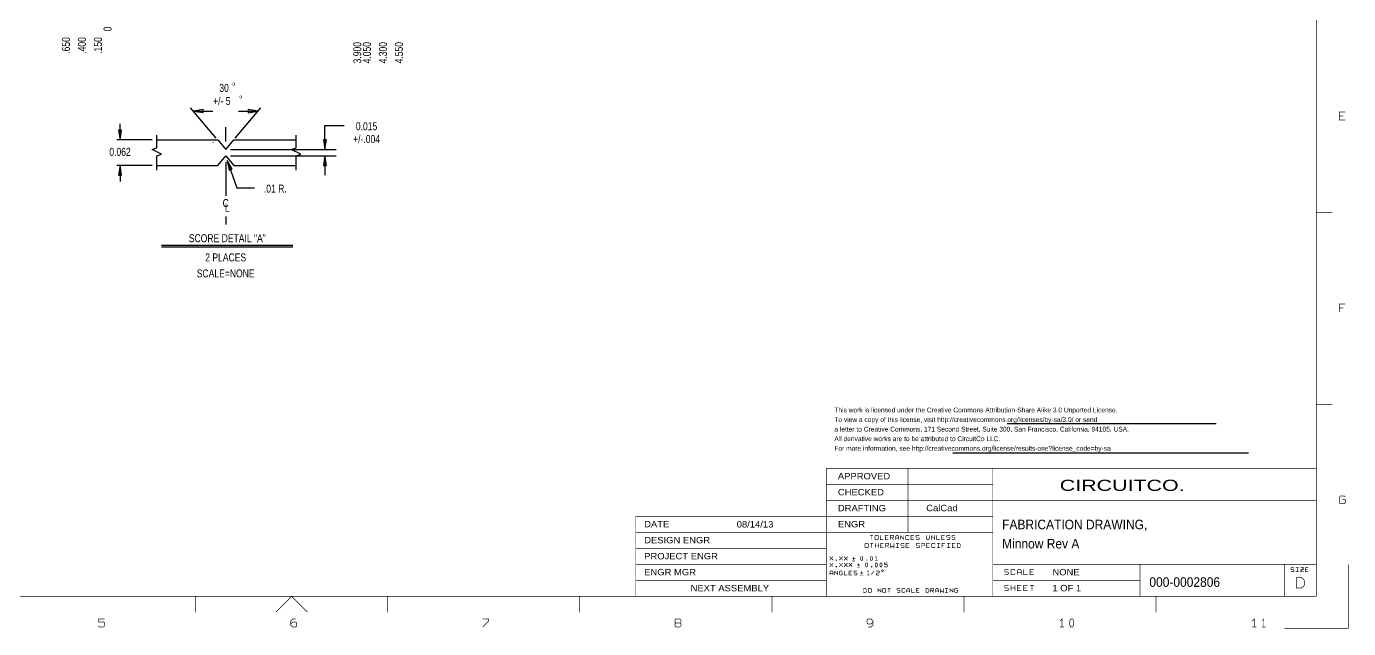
# Model space of a CAD drawing. Extents: x -13980 to 19530, y -9980 to 12032.
# Drawn here: x -1117 to 19530, y -9980 to -567 of the extents above; entities that cross this region are included whole.
import ezdxf
from ezdxf.enums import TextEntityAlignment as Align

# ---------------------------------------------------------------- set-up
doc = ezdxf.new("R2010")
doc.units = 0
doc.header["$MEASUREMENT"] = 0
doc.layers.add('1', color=6, linetype='CONTINUOUS')

msp = doc.modelspace()

# ---------------------------------------------------------------- linework, layer by layer
at = {"layer": '1', "const_width": 10}
for points in [[(19025, -9475), (19025, 11525)], [(19478, -2029), (19385, -2029), (19385, -1905), (19478, -1905)], [(19385, -1967), (19447, -1967)], [(19275, -3475), (19025, -3475)], [(19478, -4905), (19385, -4905), (19385, -5029)], [(19385, -4967), (19447, -4967)], [(19275, -6475), (19025, -6475)], [(12650, -7475), (13975, -7475), (13975, -7975), (12650, -7975), (12650, -7475), (11375, -7475), (11375, -9475)], [(19025, -7475), (13975, -7475)], [(11375, -7725), (12875, -7725), (13975, -7725)], [(11375, -7975), (12650, -7975)], [(12650, -8225), (12650, -7975)], [(13975, -9475), (13975, -7975), (19025, -7975)], [(19025, -8025), (19025, -7975)], [(19478, -7921), (19463, -7905), (19401, -7905), (19385, -7921), (19385, -8014), (19401, -8029), (19463, -8029), (19478, -8014), (19478, -7967), (19432, -7967)], [(13975, -8225), (11375, -8225), (8400, -8225), (8400, -9475)], [(12650, -8225), (12650, -8475)], [(13975, -8475), (11375, -8475), (8400, -8475)], [(12056, -8523), (12080, -8523), (12080, -8589)], [(12105, -8523), (12056, -8523)], [(12061, -8648), (12085, -8648), (12085, -8714)], [(12110, -8648), (12061, -8648)], [(12141, -8648), (12141, -8714)], [(12190, -8714), (12190, -8648)], [(12265, -8589), (12216, -8589), (12216, -8523)], [(12270, -8714), (12221, -8714), (12221, -8648), (12270, -8648)], [(12345, -8589), (12296, -8589), (12296, -8523), (12345, -8523)], [(12296, -8556), (12329, -8556)], [(12301, -8681), (12342, -8681), (12350, -8673), (12350, -8656), (12342, -8648), (12301, -8648), (12301, -8714)], [(12376, -8556), (12417, -8556), (12425, -8548), (12425, -8531), (12417, -8523), (12376, -8523), (12376, -8589)], [(12430, -8648), (12430, -8714), (12405, -8689), (12381, -8714), (12381, -8648)], [(12392, -8556), (12425, -8589)], [(12456, -8589), (12456, -8539), (12472, -8523), (12489, -8523), (12505, -8539), (12505, -8589)], [(12505, -8564), (12456, -8564)], [(12461, -8648), (12510, -8648)], [(12485, -8648), (12485, -8714)], [(12536, -8523), (12536, -8589)], [(12536, -8531), (12585, -8581)], [(12541, -8706), (12549, -8714), (12582, -8714), (12590, -8706), (12590, -8689), (12582, -8681), (12549, -8681), (12541, -8673), (12541, -8656), (12549, -8648), (12582, -8648), (12590, -8656)], [(12585, -8589), (12585, -8523)], [(12665, -8572), (12665, -8581), (12657, -8589), (12624, -8589), (12616, -8581), (12616, -8531), (12624, -8523), (12657, -8523), (12665, -8531), (12665, -8539)], [(12670, -8714), (12621, -8714), (12621, -8648), (12670, -8648)], [(12745, -8589), (12696, -8589), (12696, -8523), (12745, -8523)], [(12696, -8556), (12729, -8556)], [(12776, -8581), (12784, -8589), (12817, -8589), (12825, -8581), (12825, -8564), (12817, -8556), (12784, -8556), (12776, -8548), (12776, -8531), (12784, -8523), (12817, -8523), (12825, -8531)], [(12830, -8656), (12822, -8648), (12789, -8648), (12781, -8656), (12781, -8673), (12789, -8681), (12822, -8681), (12830, -8689), (12830, -8706), (12822, -8714), (12789, -8714), (12781, -8706)], [(12861, -8681), (12902, -8681), (12910, -8673), (12910, -8656), (12902, -8648), (12861, -8648), (12861, -8714)], [(12936, -8523), (12936, -8572), (12952, -8589), (12969, -8589), (12985, -8572), (12985, -8523)], [(12990, -8648), (12941, -8648), (12941, -8714), (12990, -8714)], [(13016, -8523), (13016, -8589)], [(13065, -8581), (13016, -8531)], [(13070, -8697), (13070, -8706), (13062, -8714), (13029, -8714), (13021, -8706), (13021, -8656), (13029, -8648), (13062, -8648), (13070, -8656), (13070, -8664)], [(13065, -8589), (13065, -8523)], [(13096, -8523), (13096, -8589), (13145, -8589)], [(13101, -8648), (13150, -8648)], [(13125, -8714), (13125, -8648)], [(13225, -8589), (13176, -8589), (13176, -8523), (13225, -8523)], [(13176, -8556), (13209, -8556)], [(13230, -8648), (13181, -8648), (13181, -8714)], [(13256, -8581), (13264, -8589), (13297, -8589), (13305, -8581), (13305, -8564), (13297, -8556), (13264, -8556), (13256, -8548), (13256, -8531), (13264, -8523), (13297, -8523), (13305, -8531)], [(13261, -8648), (13310, -8648)], [(13285, -8714), (13285, -8648)], [(13336, -8581), (13344, -8589), (13377, -8589), (13385, -8581), (13385, -8564), (13377, -8556), (13344, -8556), (13336, -8548), (13336, -8531), (13344, -8523), (13377, -8523), (13385, -8531)], [(13390, -8648), (13341, -8648), (13341, -8714), (13390, -8714)], [(8400, -8725), (11375, -8725)], [(11477, -8915), (11477, -8907), (11430, -8860), (11430, -8853)], [(11477, -8853), (11477, -8860), (11430, -8907), (11430, -8915)], [(11627, -8915), (11627, -8907), (11580, -8860), (11580, -8853)], [(11627, -8853), (11627, -8860), (11580, -8907), (11580, -8915)], [(11655, -8915), (11655, -8907), (11702, -8860), (11702, -8853)], [(11702, -8915), (11702, -8907), (11655, -8860), (11655, -8853)], [(11803, -8907), (11803, -8860)], [(12153, -8915), (12153, -8853), (12138, -8868)], [(12141, -8681), (12190, -8681)], [(12221, -8681), (12254, -8681)], [(12350, -8714), (12317, -8681)], [(12461, -8714), (12510, -8714)], [(12621, -8681), (12654, -8681)], [(12974, -8681), (12941, -8681)], [(13150, -8714), (13101, -8714)], [(13181, -8681), (13214, -8681)], [(13310, -8714), (13261, -8714)], [(13374, -8681), (13341, -8681)], [(8400, -8975), (11375, -8975)], [(11430, -8953), (11430, -8960), (11477, -9007), (11477, -9015)], [(11430, -9015), (11430, -9007), (11477, -8960)], [(11477, -9140), (11477, -9093), (11461, -9078), (11446, -9078), (11430, -9093), (11430, -9140)], [(11477, -8960), (11477, -8953)], [(11505, -9078), (11505, -9140)], [(11552, -9132), (11505, -9085)], [(11552, -9140), (11552, -9078)], [(11580, -9015), (11580, -9007), (11627, -8960), (11627, -8953)], [(11580, -8953), (11580, -8960), (11627, -9007), (11627, -9015)], [(11627, -9085), (11619, -9078), (11588, -9078), (11580, -9085), (11580, -9132), (11588, -9140), (11619, -9140), (11627, -9132), (11627, -9109), (11603, -9109)], [(11655, -8953), (11655, -8960), (11702, -9007), (11702, -9015)], [(11655, -9015), (11655, -9007), (11702, -8960), (11702, -8953)], [(11702, -9140), (11655, -9140), (11655, -9078)], [(11730, -9015), (11730, -9007), (11777, -8960), (11777, -8953)], [(11730, -8953), (11730, -8960), (11777, -9007), (11777, -9015)], [(11777, -9140), (11730, -9140), (11730, -9078), (11777, -9078)], [(11825, -8925), (11775, -8925)], [(11780, -8884), (11827, -8884)], [(11852, -9085), (11844, -9078), (11813, -9078), (11805, -9085), (11805, -9101), (11813, -9109), (11844, -9109), (11852, -9116), (11852, -9132), (11844, -9140), (11813, -9140), (11805, -9132)], [(11900, -9025), (11850, -9025)], [(11855, -8984), (11902, -8984)], [(11878, -9007), (11878, -8960)], [(11928, -9132), (11928, -9085)], [(12013, -9093), (12028, -9078), (12028, -9140)], [(12080, -9140), (12080, -9132), (12119, -9085), (12119, -9078)], [(12138, -8915), (12169, -8915)], [(12155, -9085), (12163, -9078), (12194, -9078), (12202, -9085), (12202, -9101), (12194, -9109), (12171, -9109), (12155, -9124), (12155, -9140), (12202, -9140)], [(12280, -9007), (12288, -9015), (12319, -9015), (12327, -9007), (12327, -8984), (12319, -8976), (12280, -8976), (12280, -8953), (12327, -8953)], [(13975, -8975), (16275, -8975)], [(14219, -9064), (14209, -9053), (14167, -9053), (14157, -9064), (14157, -9084), (14167, -9095), (14209, -9095), (14219, -9105), (14219, -9126), (14209, -9136), (14167, -9136), (14157, -9126)], [(14319, -9115), (14319, -9126), (14309, -9136), (14267, -9136), (14257, -9126), (14257, -9064), (14267, -9053), (14309, -9053), (14319, -9064), (14319, -9074)], [(14419, -9136), (14419, -9074), (14398, -9053), (14378, -9053), (14357, -9074), (14357, -9136)], [(14519, -9136), (14457, -9136), (14457, -9053)], [(14619, -9136), (14557, -9136), (14557, -9053), (14619, -9053)], [(16275, -9475), (16275, -8975), (18525, -8975)], [(19525, -8975), (19525, -9975), (18525, -9975)], [(19025, -8975), (18525, -8975), (18525, -9475)], [(18677, -9035), (18669, -9028), (18638, -9028), (18630, -9035), (18630, -9051), (18638, -9059), (18669, -9059), (18677, -9066), (18677, -9082), (18669, -9090), (18638, -9090), (18630, -9082)], [(18705, -9028), (18752, -9028)], [(18728, -9090), (18728, -9028)], [(18780, -9028), (18827, -9028), (18827, -9035), (18780, -9082), (18780, -9090), (18827, -9090)], [(18827, -9059), (18780, -9059)], [(18902, -9028), (18855, -9028), (18855, -9090), (18902, -9090)], [(18886, -9059), (18855, -9059)], [(11375, -9225), (8400, -9225)], [(11430, -9116), (11477, -9116)], [(11761, -9109), (11730, -9109)], [(11950, -9150), (11900, -9150)], [(11905, -9109), (11952, -9109)], [(12044, -9140), (12013, -9140)], [(16275, -9225), (13975, -9225)], [(14357, -9105), (14419, -9105)], [(14557, -9095), (14598, -9095)], [(18705, -9090), (18752, -9090)], [(19025, -9475), (-13475, -9475)], [(1525, -9475), (1525, -9725)], [(2775, -9725), (3025, -9475), (3275, -9725)], [(4525, -9475), (4525, -9725)], [(7525, -9725), (7525, -9475)], [(10525, -9475), (10525, -9725)], [(12180, -9415), (12180, -9353)], [(12180, -9360), (12227, -9407)], [(12227, -9415), (12227, -9353)], [(12353, -9415), (12353, -9353), (12330, -9353), (12377, -9353)], [(12527, -9360), (12519, -9353), (12488, -9353), (12480, -9360), (12480, -9376), (12488, -9384), (12519, -9384), (12527, -9391), (12527, -9407), (12519, -9415), (12488, -9415), (12480, -9407)], [(12602, -9399), (12602, -9407), (12594, -9415), (12563, -9415), (12555, -9407), (12555, -9360), (12563, -9353), (12594, -9353), (12602, -9360), (12602, -9368)], [(12677, -9415), (12677, -9368), (12661, -9353), (12646, -9353), (12630, -9368), (12630, -9415)], [(12630, -9391), (12677, -9391)], [(12752, -9415), (12705, -9415), (12705, -9353)], [(12827, -9353), (12780, -9353), (12780, -9415), (12827, -9415)], [(12780, -9384), (12811, -9384)], [(13005, -9415), (13005, -9353), (13044, -9353), (13052, -9360), (13052, -9376), (13044, -9384), (13005, -9384)], [(13021, -9384), (13052, -9415)], [(13080, -9415), (13080, -9368), (13096, -9353), (13111, -9353), (13127, -9368), (13127, -9415)], [(13127, -9391), (13080, -9391)], [(13155, -9353), (13155, -9415), (13178, -9391), (13202, -9415), (13202, -9353)], [(13230, -9353), (13277, -9353)], [(13230, -9415), (13277, -9415)], [(13253, -9353), (13253, -9415)], [(13305, -9415), (13305, -9353)], [(13305, -9360), (13352, -9407)], [(13352, -9415), (13352, -9353)], [(13427, -9360), (13419, -9353), (13388, -9353), (13380, -9360), (13380, -9407), (13388, -9415), (13419, -9415), (13427, -9407), (13427, -9384), (13403, -9384)], [(13525, -9475), (13525, -9725)], [(13975, -9475), (14025, -9475)], [(14219, -9314), (14209, -9303), (14167, -9303), (14157, -9314), (14157, -9334), (14167, -9345), (14209, -9345), (14219, -9355), (14219, -9376), (14209, -9386), (14167, -9386), (14157, -9376)], [(14257, -9386), (14257, -9303)], [(14257, -9345), (14319, -9345)], [(14319, -9386), (14319, -9303)], [(14419, -9303), (14357, -9303), (14357, -9386), (14419, -9386)], [(14357, -9345), (14398, -9345)], [(14519, -9386), (14457, -9386), (14457, -9303), (14519, -9303)], [(14457, -9345), (14498, -9345)], [(14557, -9303), (14588, -9303), (14588, -9386)], [(14619, -9303), (14557, -9303)], [(16525, -9725), (16525, -9475)], [(10, -9939), (26, -9954), (88, -9954), (103, -9939), (103, -9892), (88, -9877), (10, -9877), (10, -9830), (103, -9830)], [(3088, -9830), (3041, -9830), (3010, -9861), (3010, -9923), (3041, -9954), (3088, -9954), (3103, -9939), (3103, -9892), (3088, -9877), (3041, -9877), (3010, -9908)], [(6010, -9954), (6103, -9861), (6103, -9830), (6010, -9830)], [(9026, -9892), (9010, -9877), (9010, -9846), (9026, -9830), (9088, -9830), (9103, -9846), (9103, -9877), (9088, -9892), (9103, -9908), (9103, -9939), (9088, -9954), (9026, -9954), (9010, -9939), (9010, -9908), (9026, -9892), (9088, -9892)], [(12103, -9877), (12072, -9908), (12026, -9908), (12010, -9892), (12010, -9846), (12026, -9830), (12072, -9830), (12103, -9861), (12103, -9877), (12103, -9923), (12072, -9954), (12026, -9954)], [(15057, -9954), (15057, -9830), (15026, -9861)], [(18026, -9861), (18057, -9830), (18057, -9954)], [(18207, -9954), (18207, -9830), (18176, -9861)], [(15088, -9954), (15026, -9954)], [(18026, -9954), (18088, -9954)], [(18176, -9954), (18238, -9954)]]:
    msp.add_lwpolyline(points, dxfattribs=at)
at = {"layer": '1'}
for points in [[(1845, -2315), (1445, -1840)], [(2145, -2315), (2545, -1840)], [(1495, -1890), (1795, -1890)], [(2195, -1890), (2495, -1890)], [(345.5, -2340), (345, -2090)], [(920, -2815), (920, -2590), (995, -2565), (845, -2490), (920, -2465), (920, -2265)], [(1995, -2365), (1995, -2140)], [(3095, -2815), (3095, -2590), (3170, -2565), (3020, -2490), (3095, -2465), (3095, -2265)], [(3545, -2490), (3545, -2115), (3845, -2115)], [(845, -2340), (295, -2340)], [(920, -2340), (1870, -2340), (1995, -2490), (2120, -2340), (3095, -2340)], [(1795.1, -2383.2), (1795.1, -2383.9)], [(2186.2, -2378), (2186.8, -2377.4)], [(920, -2740), (1870, -2740), (1995, -2590), (2120, -2740), (3095, -2740)], [(2020, -2665), (2170, -3090), (2445, -3090)], [(2070, -2490), (3720, -2490)], [(2070, -2590), (3720, -2590)], [(3545, -2590), (3545, -2890)], [(845, -2740), (295, -2740)], [(345.5, -2740), (345, -2990)], [(1995, -2690), (1995, -3215)], [(1995, -3540), (1995, -3665)], [(3045, -3990), (995, -3990)], [(3045, -4015), (995, -4015)], [(14200, -6775), (17465, -6775)], [(13350, -7235), (17965, -7235)]]:
    msp.add_lwpolyline(points, dxfattribs=at)
for points in [[(1645, -1864.8), (1495, -1889.5), (1644.9, -1914.8)], [(2345, -1915.2), (2495, -1890.5), (2345.1, -1865.2)], [(320.1, -2190.1), (345.5, -2340), (370.1, -2189.9)], [(3519.8, -2340), (3544.5, -2490), (3569.8, -2340.1)], [(2096, -2796.8), (2020.5, -2664.8), (2049.1, -2814.1)], [(3570.2, -2740), (3545.5, -2590), (3520.2, -2739.9)], [(370.2, -2890), (345.5, -2740), (320.2, -2889.9)]]:
    msp.add_lwpolyline(points, close=True, dxfattribs=at)
at = {"layer": '1', "const_width": 10}
for points in [[(11981, -8706), (11989, -8714), (12022, -8714), (12030, -8706), (12030, -8656), (12022, -8648), (11989, -8648), (11981, -8656)], [(12136, -8581), (12144, -8589), (12177, -8589), (12185, -8581), (12185, -8531), (12177, -8523), (12144, -8523), (12136, -8531)], [(13421, -8714), (13454, -8714), (13470, -8697), (13470, -8664), (13454, -8648), (13421, -8648)], [(11921, -8915), (11913, -8899), (11913, -8868), (11921, -8853), (11936, -8853), (11944, -8868), (11944, -8899), (11936, -8915)], [(12071, -8915), (12063, -8899), (12063, -8868), (12071, -8853), (12086, -8853), (12094, -8868), (12094, -8899), (12086, -8915)], [(11528, -8915), (11536, -8915), (11536, -8907), (11528, -8907)], [(11528, -9015), (11536, -9015), (11536, -9007), (11528, -9007)], [(11996, -9015), (11988, -8999), (11988, -8968), (11996, -8953), (12011, -8953), (12019, -8968), (12019, -8999), (12011, -9015)], [(12003, -8915), (12011, -8915), (12011, -8907), (12003, -8907)], [(12078, -9015), (12086, -9015), (12086, -9007), (12078, -9007)], [(12146, -9015), (12138, -8999), (12138, -8968), (12146, -8953), (12161, -8953), (12169, -8968), (12169, -8999), (12161, -9015)], [(12221, -9015), (12213, -8999), (12213, -8968), (12221, -8953), (12236, -8953), (12244, -8968), (12244, -8999), (12236, -9015)], [(12265, -9075), (12263, -9067), (12258, -9062), (12250, -9060), (12243, -9062), (12237, -9067), (12235, -9075), (12237, -9082), (12243, -9088), (12250, -9090), (12258, -9088), (12263, -9082)], [(18714, -9347), (18796, -9347), (18838, -9306), (18838, -9223), (18796, -9182), (18714, -9182)], [(11955, -9415), (11986, -9415), (12002, -9399), (12002, -9368), (11986, -9353), (11955, -9353)], [(12030, -9407), (12038, -9415), (12069, -9415), (12077, -9407), (12077, -9360), (12069, -9353), (12038, -9353), (12030, -9360)], [(12255, -9407), (12263, -9415), (12294, -9415), (12302, -9407), (12302, -9360), (12294, -9353), (12263, -9353), (12255, -9360)], [(12930, -9415), (12961, -9415), (12977, -9399), (12977, -9368), (12961, -9353), (12930, -9353)], [(15191, -9954), (15176, -9923), (15176, -9861), (15191, -9830), (15222, -9830), (15238, -9861), (15238, -9923), (15222, -9954)]]:
    msp.add_lwpolyline(points, close=True, dxfattribs=at)

# ---------------------------------------------------------------- texts
at = {"layer": '1', "width": 0.8}
for s, p in [('0', (212.5, -645)), ('.650', (-437.5, -995)), ('.400', (-187.5, -995)), ('.150', (62.5, -995)), ('3.900', (4112.5, -1145)), ('4.050', (4262.5, -1145)), ('4.300', (4512.5, -1145)), ('4.550', (4762.5, -1145))]:
    msp.add_text(s, height=125, rotation=90, dxfattribs=at).set_placement(p)
for s, height, p in [('o', 60, (2120, -1490)), ('30', 125, (1970, -1590)), ('o', 60, (2230, -1690)), ('+/- 5', 125, (1935, -1795)), ('0.015', 125, (4195, -2190)), ('+/-.004', 125, (4195, -2390)), ('0.062', 125, (345, -2590)), ('.01 R.', 125, (2770, -3165)), ('C', 125, (1995, -3390)), ('L', 125, (2020, -3465)), ('SCORE DETAIL "A"', 125, (2020, -3940)), ('2 PLACES', 125, (1995, -4240)), ('SCALE=NONE', 125, (1995, -4490))]:
    msp.add_text(s, height=height, dxfattribs=at).set_placement(p, align=Align.CENTER)
at = {"layer": '1'}
for s, height, width, p in [('This work is licensed under the Creative Commons Attribution-Share Alike 3.0 Unported License.', 75, 0.946667, (11500, -6600)), ('To view a copy of this license, visit http://creativecommons.org/licenses/by-sa/3.0/ or send', 75, 0.946667, (11500, -6750)), ('All derivative works are to be attributed to CircuitCo LLC.', 75, 0.946667, (11500, -7050)), ('a letter to Creative Commons, 171 Second Street, Suite 300, San Francisco, California, 94105, USA.', 75, 0.946667, (11500, -6900)), ('For more information, see http://creativecommons.org/license/results-one?license_code=by-sa', 75, 0.946667, (11500, -7200)), ('APPROVED', 100, 1.1, (11555.1, -7647.1)), ('CHECKED', 100, 1.1, (11555.1, -7897.1)), ('CIRCUITCO.', 175, 1.428571, (15019.9, -7827.9)), ('DRAFTING', 100, 1.1, (11555.1, -8147.1)), ('CalCad', 100, 1.1, (12935, -8145)), ('DATE', 100, 1.1, (8530.1, -8397.1)), ('08/14/13', 100, 1.1, (9975, -8400)), ('ENGR', 100, 1.1, (11555.1, -8397.1)), ('FABRICATION DRAWING,', 150, 0.933333, (14119.9, -8427.9)), ('DESIGN ENGR', 100, 1.1, (8530.1, -8647.1)), ('Minnow Rev A', 150, 0.933333, (14119.9, -8727.9)), ('PROJECT ENGR', 100, 1.1, (8530.1, -8897.1)), ('ENGR MGR', 100, 1.1, (8530.1, -9147.1)), ('NONE', 100, 1.1, (14905.1, -9147.1)), ('000-0002806', 150, 0.933333, (16419.9, -9327.9)), ('NEXT ASSEMBLY', 100, 1.1, (9255.1, -9397.1)), ('1 OF 1', 100, 1.1, (14905.1, -9397.1))]:
    msp.add_text(s, height=height, dxfattribs=dict(at, width=width)).set_placement(p)

doc.saveas('drawing.dxf')
